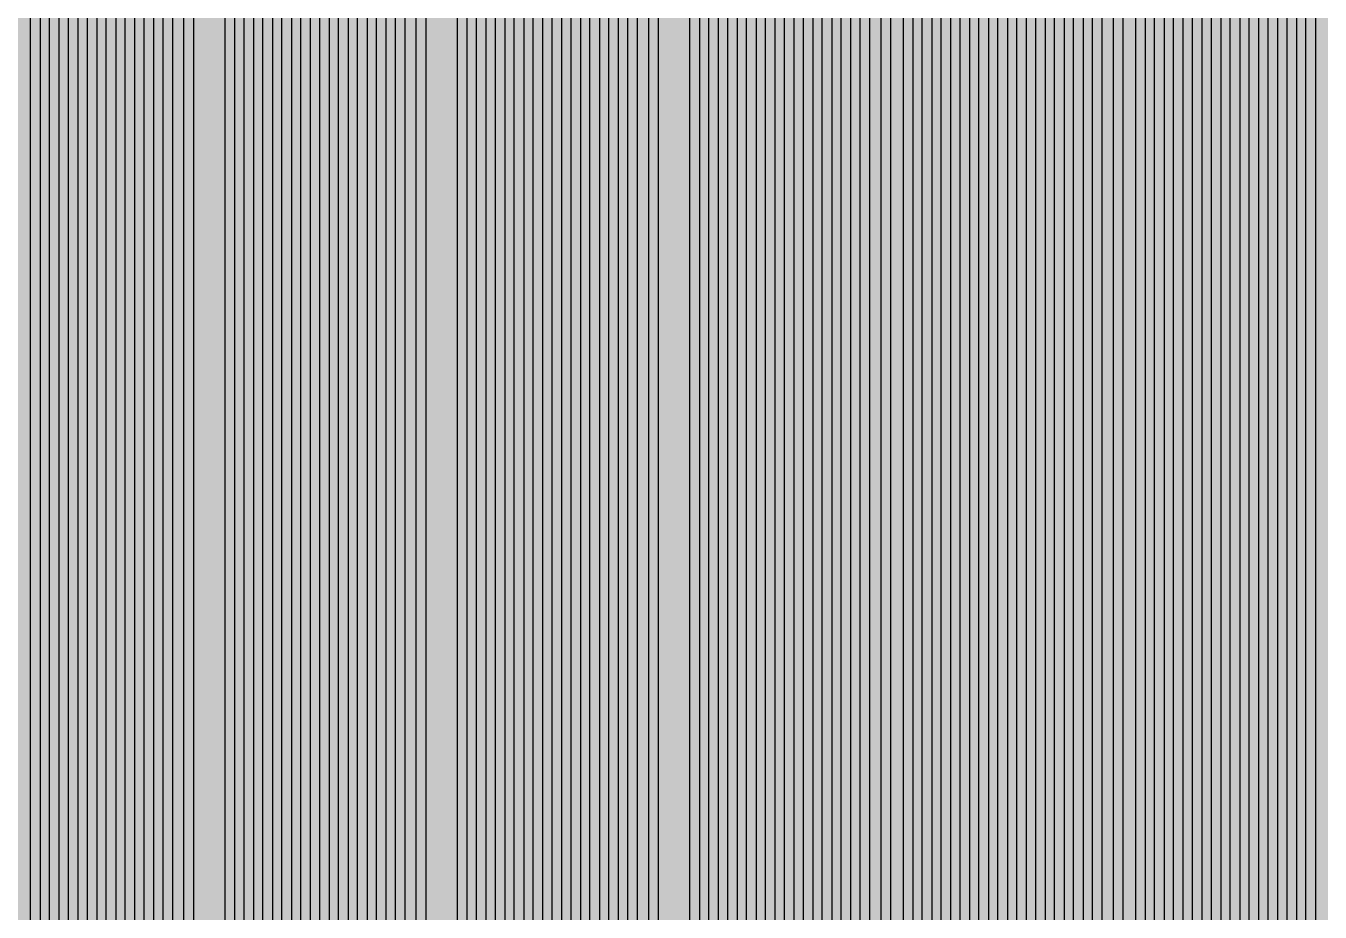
# Model space of a CAD drawing. Header units: metres. Extents: x -7240 to 10960, y -29667 to 1823.
# Drawn here: x 420 to 899, y -14905.6 to -14577.6 of the extents above; entities that cross this region are included whole.
import ezdxf

# ---------------------------------------------------------------- set-up
doc = ezdxf.new("R2010")
doc.units = ezdxf.units.M
doc.layers.add('Metal1', color=4, linetype='CONTINUOUS')
doc.layers.add('Polyimide', color=7, linetype='CONTINUOUS')

msp = doc.modelspace()

# ---------------------------------------------------------------- hatches: boundary and pattern name
at = {"layer": 'Polyimide'}
msp.add_hatch(color=7, dxfattribs=at).paths.add_polyline_path([(4088.45, -11806.89), (4098.72, -11851.21), (4115.58, -11893.47), (4138.63, -11932.7), (4167.35, -11967.99), (4201.08, -11998.53), (4239.03, -12023.62), (4280.35, -12042.68), (4349.18, -12073.73), (4413.2, -12113.76), (4471.26, -12162.04), (4522.3, -12217.69), (4565.39, -12279.7), (4599.74, -12346.94), (4624.73, -12418.19), (4639.91, -12492.16), (4645, -12567.5), (4639.91, -12642.84), (4624.73, -12716.8), (4599.74, -12788.06), (4565.39, -12855.3), (4522.3, -12917.31), (4471.26, -12972.96), (4413.2, -13021.24), (4349.18, -13061.27), (4280.35, -13092.32), (4239.03, -13111.38), (4201.08, -13136.47), (4167.35, -13167.01), (4138.63, -13202.3), (4115.58, -13241.52), (4098.72, -13283.78), (4088.45, -13328.11), (4085, -13373.48), (4085, -13567.5), (4099.45, -13861.55), (4142.64, -14152.77), (4214.18, -14438.35), (4313.36, -14715.55), (4439.24, -14981.69), (4590.59, -15234.21), (4765.97, -15470.68), (4963.68, -15688.82), (5181.82, -15886.53), (5418.29, -16061.91), (5670.81, -16213.26), (5936.95, -16339.14), (6214.15, -16438.32), (6499.73, -16509.85), (6790.95, -16553.05), (7085, -16567.5), (9960.38, -16567.5), (10038.79, -16571.35), (10116.45, -16582.87), (10192.6, -16601.95), (10266.52, -16628.4), (10337.49, -16661.96), (10404.83, -16702.32), (10467.89, -16749.09), (10526.06, -16801.81), (10578.78, -16859.98), (10625.55, -16923.04), (10665.91, -16990.38), (10699.48, -17061.35), (10725.93, -17135.27), (10745, -17211.43), (10756.52, -17289.08), (10760.38, -17367.5), (10760.38, -21957.3), (10721.61, -22012.91), (10685.97, -22070.59), (10653.58, -22130.14), (10624.53, -22191.39), (10598.92, -22254.16), (10576.82, -22318.25), (10558.3, -22383.46), (10543.41, -22449.6), (10532.21, -22516.46), (10524.72, -22583.84), (10520.97, -22651.53), (10520.97, -22719.32), (10524.72, -22787.01), (10532.21, -22854.38), (10543.41, -22921.24), (10558.3, -22987.38), (10576.82, -23052.6), (10598.92, -23116.68), (10624.53, -23179.45), (10653.58, -23240.71), (10685.97, -23300.26), (10721.61, -23357.93), (10760.38, -23413.54), (10760.38, -28667.5), (10756.52, -28745.91), (10745, -28823.57), (10725.93, -28899.73), (10699.48, -28973.65), (10665.91, -29044.62), (10625.55, -29111.96), (10578.78, -29175.01), (10526.06, -29233.19), (10467.89, -29285.91), (10404.83, -29332.68), (10337.49, -29373.04), (10266.52, -29406.6), (10192.6, -29433.05), (10116.45, -29452.13), (10038.79, -29463.65), (9960.38, -29467.5), (-6239.63, -29467.5), (-6318.04, -29463.65), (-6395.7, -29452.13), (-6471.85, -29433.05), (-6545.77, -29406.6), (-6616.74, -29373.04), (-6684.08, -29332.68), (-6747.14, -29285.91), (-6805.31, -29233.19), (-6858.03, -29175.01), (-6904.8, -29111.96), (-6945.16, -29044.62), (-6978.73, -28973.65), (-7005.18, -28899.73), (-7024.25, -28823.57), (-7035.77, -28745.91), (-7039.63, -28667.5), (-7039.63, -23426.32), (-6999.36, -23370.07), (-6962.33, -23311.63), (-6928.66, -23251.2), (-6898.45, -23188.96), (-6871.81, -23125.12), (-6848.81, -23059.88), (-6829.53, -22993.44), (-6814.04, -22926.02), (-6802.37, -22857.83), (-6794.57, -22789.09), (-6790.67, -22720.02), (-6790.67, -22650.84), (-6794.57, -22581.77), (-6802.37, -22513.03), (-6814.04, -22444.84), (-6829.53, -22377.42), (-6848.81, -22310.98), (-6871.81, -22245.74), (-6898.45, -22181.89), (-6928.66, -22119.66), (-6962.33, -22059.22), (-6999.36, -22000.79), (-7039.63, -21944.54), (-7039.63, -17367.5), (-7035.77, -17289.08), (-7024.25, -17211.43), (-7005.18, -17135.27), (-6978.73, -17061.35), (-6945.16, -16990.38), (-6904.8, -16923.04), (-6858.03, -16859.98), (-6805.31, -16801.81), (-6747.14, -16749.09), (-6684.08, -16702.32), (-6616.74, -16661.96), (-6545.77, -16628.4), (-6471.85, -16601.95), (-6395.7, -16582.87), (-6318.04, -16571.35), (-6239.63, -16567.5), (-3334, -16567.5), (-3039.95, -16553.05), (-2748.73, -16509.85), (-2463.15, -16438.32), (-2185.95, -16339.14), (-1919.81, -16213.26), (-1667.29, -16061.91), (-1430.82, -15886.53), (-1212.68, -15688.82), (-1014.97, -15470.68), (-839.59, -15234.21), (-688.24, -14981.69), (-562.36, -14715.55), (-463.18, -14438.35), (-391.64, -14152.77), (-348.45, -13861.55), (-334, -13567.5), (-334, -13373.48), (-337.45, -13328.11), (-347.72, -13283.78), (-364.58, -13241.52), (-387.63, -13202.3), (-416.35, -13167.01), (-450.08, -13136.47), (-488.03, -13111.38), (-529.35, -13092.32), (-529.35, -13092.32), (-598.18, -13061.27), (-662.2, -13021.24), (-720.26, -12972.96), (-771.3, -12917.31), (-814.39, -12855.3), (-848.74, -12788.06), (-873.73, -12716.8), (-888.91, -12642.84), (-894, -12567.5), (-888.91, -12492.16), (-873.73, -12418.19), (-848.74, -12346.94), (-814.39, -12279.7), (-771.3, -12217.69), (-720.26, -12162.04), (-662.2, -12113.76), (-598.18, -12073.73), (-529.35, -12042.68), (-488.03, -12023.62), (-450.08, -11998.53), (-416.35, -11967.99), (-387.63, -11932.7), (-364.58, -11893.47), (-347.72, -11851.21), (-337.45, -11806.89), (-334, -11761.52), (-334, -11074.31), (-337.45, -11028.94), (-347.72, -10984.62), (-364.58, -10942.36), (-387.63, -10903.13), (-416.35, -10867.84), (-450.08, -10837.3), (-488.03, -10812.21), (-529.35, -10793.16), (-529.35, -10793.16), (-598.18, -10762.1), (-662.2, -10722.07), (-720.26, -10673.8), (-771.3, -10618.15), (-814.39, -10556.13), (-848.74, -10488.89), (-873.73, -10417.64), (-888.91, -10343.67), (-894, -10268.33), (-888.91, -10192.99), (-873.73, -10119.03), (-848.74, -10047.77), (-814.39, -9980.53), (-771.3, -9918.52), (-720.26, -9862.87), (-662.2, -9814.59), (-598.18, -9774.56), (-529.35, -9743.51), (-488.03, -9724.45), (-450.08, -9699.36), (-416.35, -9668.82), (-387.63, -9633.53), (-364.58, -9594.31), (-347.72, -9552.05), (-337.45, -9507.72), (-334, -9462.35), (-334, -8775.14), (-337.45, -8729.78), (-347.72, -8685.45), (-364.58, -8643.19), (-387.63, -8603.96), (-416.35, -8568.68), (-450.08, -8538.14), (-488.03, -8513.05), (-529.35, -8493.99), (-529.35, -8493.99), (-598.18, -8462.94), (-662.2, -8422.91), (-720.26, -8374.63), (-771.3, -8318.98), (-814.39, -8256.97), (-848.74, -8189.73), (-873.73, -8118.47), (-888.91, -8044.5), (-894, -7969.17), (-888.91, -7893.83), (-873.73, -7819.86), (-848.74, -7748.61), (-814.39, -7681.36), (-771.3, -7619.35), (-720.26, -7563.7), (-662.2, -7515.42), (-598.18, -7475.4), (-529.35, -7444.34), (-529.35, -7444.34), (-488.03, -7425.28), (-450.08, -7400.2), (-416.35, -7369.66), (-387.63, -7334.37), (-364.58, -7295.14), (-347.72, -7252.88), (-337.45, -7208.56), (-334, -7163.19), (-334, -6475.98), (-337.45, -6430.61), (-347.72, -6386.29), (-364.58, -6344.02), (-387.63, -6304.8), (-416.35, -6269.51), (-450.08, -6238.97), (-488.03, -6213.88), (-529.35, -6194.82), (-529.35, -6194.82), (-598.18, -6163.77), (-662.2, -6123.74), (-720.26, -6075.46), (-771.3, -6019.81), (-814.39, -5957.8), (-848.74, -5890.56), (-873.73, -5819.31), (-888.91, -5745.34), (-894, -5670), (-888.91, -5594.66), (-873.73, -5520.69), (-848.74, -5449.44), (-814.39, -5382.2), (-771.3, -5320.19), (-720.26, -5264.54), (-662.2, -5216.26), (-598.18, -5176.23), (-529.35, -5145.18), (-529.35, -5145.18), (-488.03, -5126.12), (-450.08, -5101.03), (-416.35, -5070.49), (-387.63, -5035.2), (-364.58, -4995.98), (-347.72, -4953.71), (-337.45, -4909.39), (-334, -4864.02), (-334, 380), (-334, 1522.5), (-289, 1522.5), (-288.78, 1515.63), (-288.1, 1508.79), (-286.98, 1502.02), (-285.42, 1495.32), (-283.43, 1488.75), (-281.01, 1482.32), (-278.17, 1476.06), (-274.93, 1470), (-271.3, 1464.17), (-267.3, 1458.58), (-262.94, 1453.27), (-258.25, 1448.25), (-253.23, 1443.56), (-247.92, 1439.2), (-242.33, 1435.2), (-236.5, 1431.57), (-230.44, 1428.33), (-224.18, 1425.49), (-217.75, 1423.07), (-211.18, 1421.08), (-204.48, 1419.52), (-197.71, 1418.4), (-190.87, 1417.72), (-184, 1417.5), (-177.13, 1417.72), (-170.29, 1418.4), (-163.52, 1419.52), (-156.82, 1421.08), (-150.25, 1423.07), (-143.82, 1425.49), (-137.56, 1428.33), (-131.5, 1431.57), (-125.67, 1435.2), (-120.08, 1439.2), (-114.77, 1443.56), (-109.75, 1448.25), (-105.06, 1453.27), (-100.7, 1458.58), (-96.7, 1464.17), (-93.07, 1470), (-89.83, 1476.06), (-86.99, 1482.32), (-84.57, 1488.75), (-82.58, 1495.32), (-81.02, 1502.02), (-79.9, 1508.79), (-79.22, 1515.63), (-79, 1522.5), (1786, 1522.5), (3835, 1522.5), (3835.21, 1529.04), (3835.86, 1535.55), (3836.92, 1542.01), (3838.41, 1548.38), (3840.31, 1554.64), (3842.61, 1560.77), (3845.31, 1566.73), (3848.4, 1572.5), (3851.85, 1578.06), (3855.66, 1583.38), (3859.82, 1588.43), (3864.29, 1593.21), (3869.07, 1597.68), (3874.12, 1601.84), (3879.44, 1605.65), (3885, 1609.1), (3890.77, 1612.19), (3896.73, 1614.89), (3902.86, 1617.19), (3909.12, 1619.09), (3915.49, 1620.58), (3921.95, 1621.64), (3928.46, 1622.29), (3935, 1622.5), (3941.54, 1622.29), (3948.05, 1621.64), (3954.51, 1620.58), (3960.88, 1619.09), (3967.14, 1617.19), (3973.27, 1614.89), (3979.23, 1612.19), (3985, 1609.1), (3990.56, 1605.65), (3995.88, 1601.84), (4000.93, 1597.68), (4005.71, 1593.21), (4010.18, 1588.43), (4014.34, 1583.38), (4018.15, 1578.06), (4021.6, 1572.5), (4024.69, 1566.73), (4027.39, 1560.77), (4029.69, 1554.64), (4031.59, 1548.38), (4033.08, 1542.01), (4034.14, 1535.55), (4034.79, 1529.04), (4035, 1522.5), (4085, 1522.5), (4085, 380), (4085, 330), (4085, -4864.02), (4088.45, -4909.39), (4098.72, -4953.71), (4115.58, -4995.98), (4138.63, -5035.2), (4167.35, -5070.49), (4201.08, -5101.03), (4239.03, -5126.12), (4280.35, -5145.18), (4280.35, -5145.18), (4349.18, -5176.23), (4413.2, -5216.26), (4471.26, -5264.54), (4522.3, -5320.19), (4565.39, -5382.2), (4599.74, -5449.44), (4624.73, -5520.69), (4639.91, -5594.66), (4645, -5670), (4639.91, -5745.34), (4624.73, -5819.31), (4599.74, -5890.56), (4565.39, -5957.8), (4522.3, -6019.81), (4471.26, -6075.46), (4413.2, -6123.74), (4349.18, -6163.77), (4280.35, -6194.82), (4239.03, -6213.88), (4201.08, -6238.97), (4167.35, -6269.51), (4138.63, -6304.8), (4115.58, -6344.02), (4098.72, -6386.29), (4088.45, -6430.61), (4085, -6475.98), (4085, -11761.52), (4088.45, -11806.89)])

# ---------------------------------------------------------------- linework, layer by layer
at = {"layer": 'Metal1'}
for points in [[(421.75, -14912.85), (421.75, -14889.99), (421.75, -14867.14), (421.75, -14844.28), (421.75, -14821.42), (421.75, -14798.57), (421.75, -14775.71), (421.75, -14752.85), (421.75, -14730), (421.75, -14707.14), (421.75, -14684.28), (421.75, -14661.43), (421.75, -14638.57), (421.75, -14615.71), (421.75, -14592.86), (421.75, -14570)], [(425.25, -14570), (425.25, -14592.86), (425.25, -14615.71), (425.25, -14638.57), (425.25, -14661.43), (425.25, -14684.28), (425.25, -14707.14), (425.25, -14730), (425.25, -14752.85), (425.25, -14775.71), (425.25, -14798.57), (425.25, -14821.42), (425.25, -14844.28), (425.25, -14867.14), (425.25, -14889.99), (425.25, -14912.85)], [(428.75, -14912.85), (428.75, -14889.99), (428.75, -14867.14), (428.75, -14844.28), (428.75, -14821.42), (428.75, -14798.57), (428.75, -14775.71), (428.75, -14752.85), (428.75, -14730), (428.75, -14707.14), (428.75, -14684.28), (428.75, -14661.43), (428.75, -14638.57), (428.75, -14615.71), (428.75, -14592.86), (428.75, -14570)], [(432.25, -14570), (432.25, -14592.86), (432.25, -14615.71), (432.25, -14638.57), (432.25, -14661.43), (432.25, -14684.28), (432.25, -14707.14), (432.25, -14730), (432.25, -14752.85), (432.25, -14775.71), (432.25, -14798.57), (432.25, -14821.42), (432.25, -14844.28), (432.25, -14867.14), (432.25, -14889.99), (432.25, -14912.85)], [(435.75, -14912.85), (435.75, -14889.99), (435.75, -14867.14), (435.75, -14844.28), (435.75, -14821.42), (435.75, -14798.57), (435.75, -14775.71), (435.75, -14752.85), (435.75, -14730), (435.75, -14707.14), (435.75, -14684.28), (435.75, -14661.43), (435.75, -14638.57), (435.75, -14615.71), (435.75, -14592.86), (435.75, -14570)], [(439.25, -14570), (439.25, -14592.86), (439.25, -14615.71), (439.25, -14638.57), (439.25, -14661.43), (439.25, -14684.28), (439.25, -14707.14), (439.25, -14730), (439.25, -14752.85), (439.25, -14775.71), (439.25, -14798.57), (439.25, -14821.42), (439.25, -14844.28), (439.25, -14867.14), (439.25, -14889.99), (439.25, -14912.85)], [(442.75, -14912.85), (442.75, -14889.99), (442.75, -14867.14), (442.75, -14844.28), (442.75, -14821.42), (442.75, -14798.57), (442.75, -14775.71), (442.75, -14752.85), (442.75, -14730), (442.75, -14707.14), (442.75, -14684.28), (442.75, -14661.43), (442.75, -14638.57), (442.75, -14615.71), (442.75, -14592.86), (442.75, -14570)], [(446.25, -14570), (446.25, -14592.86), (446.25, -14615.71), (446.25, -14638.57), (446.25, -14661.43), (446.25, -14684.28), (446.25, -14707.14), (446.25, -14730), (446.25, -14752.85), (446.25, -14775.71), (446.25, -14798.57), (446.25, -14821.42), (446.25, -14844.28), (446.25, -14867.14), (446.25, -14889.99), (446.25, -14912.85)], [(449.75, -14912.85), (449.75, -14889.99), (449.75, -14867.14), (449.75, -14844.28), (449.75, -14821.42), (449.75, -14798.57), (449.75, -14775.71), (449.75, -14752.85), (449.75, -14730), (449.75, -14707.14), (449.75, -14684.28), (449.75, -14661.43), (449.75, -14638.57), (449.75, -14615.71), (449.75, -14592.86), (449.75, -14570)], [(453.25, -14570), (453.25, -14592.86), (453.25, -14615.71), (453.25, -14638.57), (453.25, -14661.43), (453.25, -14684.28), (453.25, -14707.14), (453.25, -14730), (453.25, -14752.85), (453.25, -14775.71), (453.25, -14798.57), (453.25, -14821.42), (453.25, -14844.28), (453.25, -14867.14), (453.25, -14889.99), (453.25, -14912.85)], [(456.75, -14912.85), (456.75, -14889.99), (456.75, -14867.14), (456.75, -14844.28), (456.75, -14821.42), (456.75, -14798.57), (456.75, -14775.71), (456.75, -14752.85), (456.75, -14730), (456.75, -14707.14), (456.75, -14684.28), (456.75, -14661.43), (456.75, -14638.57), (456.75, -14615.71), (456.75, -14592.86), (456.75, -14570)], [(460.25, -14570), (460.25, -14592.86), (460.25, -14615.71), (460.25, -14638.57), (460.25, -14661.43), (460.25, -14684.28), (460.25, -14707.14), (460.25, -14730), (460.25, -14752.85), (460.25, -14775.71), (460.25, -14798.57), (460.25, -14821.42), (460.25, -14844.28), (460.25, -14867.14), (460.25, -14889.99), (460.25, -14912.85)], [(463.75, -14912.85), (463.75, -14889.99), (463.75, -14867.14), (463.75, -14844.28), (463.75, -14821.42), (463.75, -14798.57), (463.75, -14775.71), (463.75, -14752.85), (463.75, -14730), (463.75, -14707.14), (463.75, -14684.28), (463.75, -14661.43), (463.75, -14638.57), (463.75, -14615.71), (463.75, -14592.86), (463.75, -14570)], [(467.25, -14570), (467.25, -14592.86), (467.25, -14615.71), (467.25, -14638.57), (467.25, -14661.43), (467.25, -14684.28), (467.25, -14707.14), (467.25, -14730), (467.25, -14752.85), (467.25, -14775.71), (467.25, -14798.57), (467.25, -14821.42), (467.25, -14844.28), (467.25, -14867.14), (467.25, -14889.99), (467.25, -14912.85)], [(470.75, -14912.85), (470.75, -14889.99), (470.75, -14867.14), (470.75, -14844.28), (470.75, -14821.42), (470.75, -14798.57), (470.75, -14775.71), (470.75, -14752.85), (470.75, -14730), (470.75, -14707.14), (470.75, -14684.28), (470.75, -14661.43), (470.75, -14638.57), (470.75, -14615.71), (470.75, -14592.86), (470.75, -14570)], [(474.25, -14570), (474.25, -14592.86), (474.25, -14615.71), (474.25, -14638.57), (474.25, -14661.43), (474.25, -14684.28), (474.25, -14707.14), (474.25, -14730), (474.25, -14752.85), (474.25, -14775.71), (474.25, -14798.57), (474.25, -14821.42), (474.25, -14844.28), (474.25, -14867.14), (474.25, -14889.99), (474.25, -14912.85)], [(478.5, -14912.85), (478.5, -14889.99), (478.5, -14867.14), (478.5, -14844.28), (478.5, -14821.42), (478.5, -14798.57), (478.5, -14775.71), (478.5, -14752.85), (478.5, -14730), (478.5, -14707.14), (478.5, -14684.28), (478.5, -14661.43), (478.5, -14638.57), (478.5, -14615.71), (478.5, -14592.86), (478.5, -14570)], [(482, -14570), (482, -14592.86), (482, -14615.71), (482, -14638.57), (482, -14661.43), (482, -14684.28), (482, -14707.14), (482, -14730), (482, -14752.85), (482, -14775.71), (482, -14798.57), (482, -14821.42), (482, -14844.28), (482, -14867.14), (482, -14889.99), (482, -14912.85)], [(493.75, -14912.85), (493.75, -14889.99), (493.75, -14867.14), (493.75, -14844.28), (493.75, -14821.42), (493.75, -14798.57), (493.75, -14775.71), (493.75, -14752.85), (493.75, -14730), (493.75, -14707.14), (493.75, -14684.28), (493.75, -14661.43), (493.75, -14638.57), (493.75, -14615.71), (493.75, -14592.86), (493.75, -14570)], [(497.25, -14570), (497.25, -14592.86), (497.25, -14615.71), (497.25, -14638.57), (497.25, -14661.43), (497.25, -14684.28), (497.25, -14707.14), (497.25, -14730), (497.25, -14752.85), (497.25, -14775.71), (497.25, -14798.57), (497.25, -14821.42), (497.25, -14844.28), (497.25, -14867.14), (497.25, -14889.99), (497.25, -14912.85)], [(500.75, -14912.85), (500.75, -14889.99), (500.75, -14867.14), (500.75, -14844.28), (500.75, -14821.42), (500.75, -14798.57), (500.75, -14775.71), (500.75, -14752.85), (500.75, -14730), (500.75, -14707.14), (500.75, -14684.28), (500.75, -14661.43), (500.75, -14638.57), (500.75, -14615.71), (500.75, -14592.86), (500.75, -14570)], [(504.25, -14570), (504.25, -14592.86), (504.25, -14615.71), (504.25, -14638.57), (504.25, -14661.43), (504.25, -14684.28), (504.25, -14707.14), (504.25, -14730), (504.25, -14752.85), (504.25, -14775.71), (504.25, -14798.57), (504.25, -14821.42), (504.25, -14844.28), (504.25, -14867.14), (504.25, -14889.99), (504.25, -14912.85)], [(507.75, -14912.85), (507.75, -14889.99), (507.75, -14867.14), (507.75, -14844.28), (507.75, -14821.42), (507.75, -14798.57), (507.75, -14775.71), (507.75, -14752.85), (507.75, -14730), (507.75, -14707.14), (507.75, -14684.28), (507.75, -14661.43), (507.75, -14638.57), (507.75, -14615.71), (507.75, -14592.86), (507.75, -14570)], [(511.25, -14570), (511.25, -14592.86), (511.25, -14615.71), (511.25, -14638.57), (511.25, -14661.43), (511.25, -14684.28), (511.25, -14707.14), (511.25, -14730), (511.25, -14752.85), (511.25, -14775.71), (511.25, -14798.57), (511.25, -14821.42), (511.25, -14844.28), (511.25, -14867.14), (511.25, -14889.99), (511.25, -14912.85)], [(514.75, -14912.85), (514.75, -14889.99), (514.75, -14867.14), (514.75, -14844.28), (514.75, -14821.42), (514.75, -14798.57), (514.75, -14775.71), (514.75, -14752.85), (514.75, -14730), (514.75, -14707.14), (514.75, -14684.28), (514.75, -14661.43), (514.75, -14638.57), (514.75, -14615.71), (514.75, -14592.86), (514.75, -14570)], [(518.25, -14570), (518.25, -14592.86), (518.25, -14615.71), (518.25, -14638.57), (518.25, -14661.43), (518.25, -14684.28), (518.25, -14707.14), (518.25, -14730), (518.25, -14752.85), (518.25, -14775.71), (518.25, -14798.57), (518.25, -14821.42), (518.25, -14844.28), (518.25, -14867.14), (518.25, -14889.99), (518.25, -14912.85)], [(521.75, -14912.85), (521.75, -14889.99), (521.75, -14867.14), (521.75, -14844.28), (521.75, -14821.42), (521.75, -14798.57), (521.75, -14775.71), (521.75, -14752.85), (521.75, -14730), (521.75, -14707.14), (521.75, -14684.28), (521.75, -14661.43), (521.75, -14638.57), (521.75, -14615.71), (521.75, -14592.86), (521.75, -14570)], [(525.25, -14570), (525.25, -14592.86), (525.25, -14615.71), (525.25, -14638.57), (525.25, -14661.43), (525.25, -14684.28), (525.25, -14707.14), (525.25, -14730), (525.25, -14752.85), (525.25, -14775.71), (525.25, -14798.57), (525.25, -14821.42), (525.25, -14844.28), (525.25, -14867.14), (525.25, -14889.99), (525.25, -14912.85)], [(528.75, -14912.85), (528.75, -14889.99), (528.75, -14867.14), (528.75, -14844.28), (528.75, -14821.42), (528.75, -14798.57), (528.75, -14775.71), (528.75, -14752.85), (528.75, -14730), (528.75, -14707.14), (528.75, -14684.28), (528.75, -14661.43), (528.75, -14638.57), (528.75, -14615.71), (528.75, -14592.86), (528.75, -14570)], [(532.25, -14570), (532.25, -14592.86), (532.25, -14615.71), (532.25, -14638.57), (532.25, -14661.43), (532.25, -14684.28), (532.25, -14707.14), (532.25, -14730), (532.25, -14752.85), (532.25, -14775.71), (532.25, -14798.57), (532.25, -14821.42), (532.25, -14844.28), (532.25, -14867.14), (532.25, -14889.99), (532.25, -14912.85)], [(535.75, -14912.85), (535.75, -14889.99), (535.75, -14867.14), (535.75, -14844.28), (535.75, -14821.42), (535.75, -14798.57), (535.75, -14775.71), (535.75, -14752.85), (535.75, -14730), (535.75, -14707.14), (535.75, -14684.28), (535.75, -14661.43), (535.75, -14638.57), (535.75, -14615.71), (535.75, -14592.86), (535.75, -14570)], [(539.25, -14570), (539.25, -14592.86), (539.25, -14615.71), (539.25, -14638.57), (539.25, -14661.43), (539.25, -14684.28), (539.25, -14707.14), (539.25, -14730), (539.25, -14752.85), (539.25, -14775.71), (539.25, -14798.57), (539.25, -14821.42), (539.25, -14844.28), (539.25, -14867.14), (539.25, -14889.99), (539.25, -14912.85)], [(542.75, -14912.85), (542.75, -14889.99), (542.75, -14867.14), (542.75, -14844.28), (542.75, -14821.42), (542.75, -14798.57), (542.75, -14775.71), (542.75, -14752.85), (542.75, -14730), (542.75, -14707.14), (542.75, -14684.28), (542.75, -14661.43), (542.75, -14638.57), (542.75, -14615.71), (542.75, -14592.86), (542.75, -14570)], [(546.25, -14570), (546.25, -14592.86), (546.25, -14615.71), (546.25, -14638.57), (546.25, -14661.43), (546.25, -14684.28), (546.25, -14707.14), (546.25, -14730), (546.25, -14752.85), (546.25, -14775.71), (546.25, -14798.57), (546.25, -14821.42), (546.25, -14844.28), (546.25, -14867.14), (546.25, -14889.99), (546.25, -14912.85)], [(549.75, -14912.85), (549.75, -14889.99), (549.75, -14867.14), (549.75, -14844.28), (549.75, -14821.42), (549.75, -14798.57), (549.75, -14775.71), (549.75, -14752.85), (549.75, -14730), (549.75, -14707.14), (549.75, -14684.28), (549.75, -14661.43), (549.75, -14638.57), (549.75, -14615.71), (549.75, -14592.86), (549.75, -14570)], [(553.25, -14570), (553.25, -14592.86), (553.25, -14615.71), (553.25, -14638.57), (553.25, -14661.43), (553.25, -14684.28), (553.25, -14707.14), (553.25, -14730), (553.25, -14752.85), (553.25, -14775.71), (553.25, -14798.57), (553.25, -14821.42), (553.25, -14844.28), (553.25, -14867.14), (553.25, -14889.99), (553.25, -14912.85)], [(556.75, -14912.85), (556.75, -14889.99), (556.75, -14867.14), (556.75, -14844.28), (556.75, -14821.42), (556.75, -14798.57), (556.75, -14775.71), (556.75, -14752.85), (556.75, -14730), (556.75, -14707.14), (556.75, -14684.28), (556.75, -14661.43), (556.75, -14638.57), (556.75, -14615.71), (556.75, -14592.86), (556.75, -14570)], [(560.25, -14570), (560.25, -14592.86), (560.25, -14615.71), (560.25, -14638.57), (560.25, -14661.43), (560.25, -14684.28), (560.25, -14707.14), (560.25, -14730), (560.25, -14752.85), (560.25, -14775.71), (560.25, -14798.57), (560.25, -14821.42), (560.25, -14844.28), (560.25, -14867.14), (560.25, -14889.99), (560.25, -14912.85)], [(564.5, -14912.85), (564.5, -14889.99), (564.5, -14867.14), (564.5, -14844.28), (564.5, -14821.42), (564.5, -14798.57), (564.5, -14775.71), (564.5, -14752.85), (564.5, -14730), (564.5, -14707.14), (564.5, -14684.28), (564.5, -14661.43), (564.5, -14638.57), (564.5, -14615.71), (564.5, -14592.86), (564.5, -14570)], [(568, -14570), (568, -14592.86), (568, -14615.71), (568, -14638.57), (568, -14661.43), (568, -14684.28), (568, -14707.14), (568, -14730), (568, -14752.85), (568, -14775.71), (568, -14798.57), (568, -14821.42), (568, -14844.28), (568, -14867.14), (568, -14889.99), (568, -14912.85)], [(579.75, -14912.85), (579.75, -14889.99), (579.75, -14867.14), (579.75, -14844.28), (579.75, -14821.42), (579.75, -14798.57), (579.75, -14775.71), (579.75, -14752.85), (579.75, -14730), (579.75, -14707.14), (579.75, -14684.28), (579.75, -14661.43), (579.75, -14638.57), (579.75, -14615.71), (579.75, -14592.86), (579.75, -14570)], [(583.25, -14570), (583.25, -14592.86), (583.25, -14615.71), (583.25, -14638.57), (583.25, -14661.43), (583.25, -14684.28), (583.25, -14707.14), (583.25, -14730), (583.25, -14752.85), (583.25, -14775.71), (583.25, -14798.57), (583.25, -14821.42), (583.25, -14844.28), (583.25, -14867.14), (583.25, -14889.99), (583.25, -14912.85)], [(586.75, -14912.85), (586.75, -14889.99), (586.75, -14867.14), (586.75, -14844.28), (586.75, -14821.42), (586.75, -14798.57), (586.75, -14775.71), (586.75, -14752.85), (586.75, -14730), (586.75, -14707.14), (586.75, -14684.28), (586.75, -14661.43), (586.75, -14638.57), (586.75, -14615.71), (586.75, -14592.86), (586.75, -14570)], [(590.25, -14570), (590.25, -14592.86), (590.25, -14615.71), (590.25, -14638.57), (590.25, -14661.43), (590.25, -14684.28), (590.25, -14707.14), (590.25, -14730), (590.25, -14752.85), (590.25, -14775.71), (590.25, -14798.57), (590.25, -14821.42), (590.25, -14844.28), (590.25, -14867.14), (590.25, -14889.99), (590.25, -14912.85)], [(593.75, -14912.85), (593.75, -14889.99), (593.75, -14867.14), (593.75, -14844.28), (593.75, -14821.42), (593.75, -14798.57), (593.75, -14775.71), (593.75, -14752.85), (593.75, -14730), (593.75, -14707.14), (593.75, -14684.28), (593.75, -14661.43), (593.75, -14638.57), (593.75, -14615.71), (593.75, -14592.86), (593.75, -14570)], [(597.25, -14570), (597.25, -14592.86), (597.25, -14615.71), (597.25, -14638.57), (597.25, -14661.43), (597.25, -14684.28), (597.25, -14707.14), (597.25, -14730), (597.25, -14752.85), (597.25, -14775.71), (597.25, -14798.57), (597.25, -14821.42), (597.25, -14844.28), (597.25, -14867.14), (597.25, -14889.99), (597.25, -14912.85)], [(600.75, -14912.85), (600.75, -14889.99), (600.75, -14867.14), (600.75, -14844.28), (600.75, -14821.42), (600.75, -14798.57), (600.75, -14775.71), (600.75, -14752.85), (600.75, -14730), (600.75, -14707.14), (600.75, -14684.28), (600.75, -14661.43), (600.75, -14638.57), (600.75, -14615.71), (600.75, -14592.86), (600.75, -14570)], [(604.25, -14570), (604.25, -14592.86), (604.25, -14615.71), (604.25, -14638.57), (604.25, -14661.43), (604.25, -14684.28), (604.25, -14707.14), (604.25, -14730), (604.25, -14752.85), (604.25, -14775.71), (604.25, -14798.57), (604.25, -14821.42), (604.25, -14844.28), (604.25, -14867.14), (604.25, -14889.99), (604.25, -14912.85)], [(607.75, -14912.85), (607.75, -14889.99), (607.75, -14867.14), (607.75, -14844.28), (607.75, -14821.42), (607.75, -14798.57), (607.75, -14775.71), (607.75, -14752.85), (607.75, -14730), (607.75, -14707.14), (607.75, -14684.28), (607.75, -14661.43), (607.75, -14638.57), (607.75, -14615.71), (607.75, -14592.86), (607.75, -14570)], [(611.25, -14570), (611.25, -14592.86), (611.25, -14615.71), (611.25, -14638.57), (611.25, -14661.43), (611.25, -14684.28), (611.25, -14707.14), (611.25, -14730), (611.25, -14752.85), (611.25, -14775.71), (611.25, -14798.57), (611.25, -14821.42), (611.25, -14844.28), (611.25, -14867.14), (611.25, -14889.99), (611.25, -14912.85)], [(614.75, -14912.85), (614.75, -14889.99), (614.75, -14867.14), (614.75, -14844.28), (614.75, -14821.42), (614.75, -14798.57), (614.75, -14775.71), (614.75, -14752.85), (614.75, -14730), (614.75, -14707.14), (614.75, -14684.28), (614.75, -14661.43), (614.75, -14638.57), (614.75, -14615.71), (614.75, -14592.86), (614.75, -14570)], [(618.25, -14570), (618.25, -14592.86), (618.25, -14615.71), (618.25, -14638.57), (618.25, -14661.43), (618.25, -14684.28), (618.25, -14707.14), (618.25, -14730), (618.25, -14752.85), (618.25, -14775.71), (618.25, -14798.57), (618.25, -14821.42), (618.25, -14844.28), (618.25, -14867.14), (618.25, -14889.99), (618.25, -14912.85)], [(621.75, -14912.85), (621.75, -14889.99), (621.75, -14867.14), (621.75, -14844.28), (621.75, -14821.42), (621.75, -14798.57), (621.75, -14775.71), (621.75, -14752.85), (621.75, -14730), (621.75, -14707.14), (621.75, -14684.28), (621.75, -14661.43), (621.75, -14638.57), (621.75, -14615.71), (621.75, -14592.86), (621.75, -14570)], [(625.25, -14570), (625.25, -14592.86), (625.25, -14615.71), (625.25, -14638.57), (625.25, -14661.43), (625.25, -14684.28), (625.25, -14707.14), (625.25, -14730), (625.25, -14752.85), (625.25, -14775.71), (625.25, -14798.57), (625.25, -14821.42), (625.25, -14844.28), (625.25, -14867.14), (625.25, -14889.99), (625.25, -14912.85)], [(628.75, -14912.85), (628.75, -14889.99), (628.75, -14867.14), (628.75, -14844.28), (628.75, -14821.42), (628.75, -14798.57), (628.75, -14775.71), (628.75, -14752.85), (628.75, -14730), (628.75, -14707.14), (628.75, -14684.28), (628.75, -14661.43), (628.75, -14638.57), (628.75, -14615.71), (628.75, -14592.86), (628.75, -14570)], [(632.25, -14570), (632.25, -14592.86), (632.25, -14615.71), (632.25, -14638.57), (632.25, -14661.43), (632.25, -14684.28), (632.25, -14707.14), (632.25, -14730), (632.25, -14752.85), (632.25, -14775.71), (632.25, -14798.57), (632.25, -14821.42), (632.25, -14844.28), (632.25, -14867.14), (632.25, -14889.99), (632.25, -14912.85)], [(635.75, -14912.85), (635.75, -14889.99), (635.75, -14867.14), (635.75, -14844.28), (635.75, -14821.42), (635.75, -14798.57), (635.75, -14775.71), (635.75, -14752.85), (635.75, -14730), (635.75, -14707.14), (635.75, -14684.28), (635.75, -14661.43), (635.75, -14638.57), (635.75, -14615.71), (635.75, -14592.86), (635.75, -14570)], [(639.25, -14570), (639.25, -14592.86), (639.25, -14615.71), (639.25, -14638.57), (639.25, -14661.43), (639.25, -14684.28), (639.25, -14707.14), (639.25, -14730), (639.25, -14752.85), (639.25, -14775.71), (639.25, -14798.57), (639.25, -14821.42), (639.25, -14844.28), (639.25, -14867.14), (639.25, -14889.99), (639.25, -14912.85)], [(642.75, -14912.85), (642.75, -14889.99), (642.75, -14867.14), (642.75, -14844.28), (642.75, -14821.42), (642.75, -14798.57), (642.75, -14775.71), (642.75, -14752.85), (642.75, -14730), (642.75, -14707.14), (642.75, -14684.28), (642.75, -14661.43), (642.75, -14638.57), (642.75, -14615.71), (642.75, -14592.86), (642.75, -14570)], [(646.25, -14570), (646.25, -14592.86), (646.25, -14615.71), (646.25, -14638.57), (646.25, -14661.43), (646.25, -14684.28), (646.25, -14707.14), (646.25, -14730), (646.25, -14752.85), (646.25, -14775.71), (646.25, -14798.57), (646.25, -14821.42), (646.25, -14844.28), (646.25, -14867.14), (646.25, -14889.99), (646.25, -14912.85)], [(650.5, -14912.85), (650.5, -14889.99), (650.5, -14867.14), (650.5, -14844.28), (650.5, -14821.42), (650.5, -14798.57), (650.5, -14775.71), (650.5, -14752.85), (650.5, -14730), (650.5, -14707.14), (650.5, -14684.28), (650.5, -14661.43), (650.5, -14638.57), (650.5, -14615.71), (650.5, -14592.86), (650.5, -14570)], [(654, -14570), (654, -14592.86), (654, -14615.71), (654, -14638.57), (654, -14661.43), (654, -14684.28), (654, -14707.14), (654, -14730), (654, -14752.85), (654, -14775.71), (654, -14798.57), (654, -14821.42), (654, -14844.28), (654, -14867.14), (654, -14889.99), (654, -14912.85)], [(665.75, -14912.85), (665.75, -14889.99), (665.75, -14867.14), (665.75, -14844.28), (665.75, -14821.42), (665.75, -14798.57), (665.75, -14775.71), (665.75, -14752.85), (665.75, -14730), (665.75, -14707.14), (665.75, -14684.28), (665.75, -14661.43), (665.75, -14638.57), (665.75, -14615.71), (665.75, -14592.86), (665.75, -14570)], [(669.25, -14570), (669.25, -14592.86), (669.25, -14615.71), (669.25, -14638.57), (669.25, -14661.43), (669.25, -14684.28), (669.25, -14707.14), (669.25, -14730), (669.25, -14752.85), (669.25, -14775.71), (669.25, -14798.57), (669.25, -14821.42), (669.25, -14844.28), (669.25, -14867.14), (669.25, -14889.99), (669.25, -14912.85)], [(672.75, -14912.85), (672.75, -14889.99), (672.75, -14867.14), (672.75, -14844.28), (672.75, -14821.42), (672.75, -14798.57), (672.75, -14775.71), (672.75, -14752.85), (672.75, -14730), (672.75, -14707.14), (672.75, -14684.28), (672.75, -14661.43), (672.75, -14638.57), (672.75, -14615.71), (672.75, -14592.86), (672.75, -14570)], [(676.25, -14570), (676.25, -14592.86), (676.25, -14615.71), (676.25, -14638.57), (676.25, -14661.43), (676.25, -14684.28), (676.25, -14707.14), (676.25, -14730), (676.25, -14752.85), (676.25, -14775.71), (676.25, -14798.57), (676.25, -14821.42), (676.25, -14844.28), (676.25, -14867.14), (676.25, -14889.99), (676.25, -14912.85)], [(679.75, -14912.85), (679.75, -14889.99), (679.75, -14867.14), (679.75, -14844.28), (679.75, -14821.42), (679.75, -14798.57), (679.75, -14775.71), (679.75, -14752.85), (679.75, -14730), (679.75, -14707.14), (679.75, -14684.28), (679.75, -14661.43), (679.75, -14638.57), (679.75, -14615.71), (679.75, -14592.86), (679.75, -14570)], [(683.25, -14570), (683.25, -14592.86), (683.25, -14615.71), (683.25, -14638.57), (683.25, -14661.43), (683.25, -14684.28), (683.25, -14707.14), (683.25, -14730), (683.25, -14752.85), (683.25, -14775.71), (683.25, -14798.57), (683.25, -14821.42), (683.25, -14844.28), (683.25, -14867.14), (683.25, -14889.99), (683.25, -14912.85)], [(686.75, -14912.85), (686.75, -14889.99), (686.75, -14867.14), (686.75, -14844.28), (686.75, -14821.42), (686.75, -14798.57), (686.75, -14775.71), (686.75, -14752.85), (686.75, -14730), (686.75, -14707.14), (686.75, -14684.28), (686.75, -14661.43), (686.75, -14638.57), (686.75, -14615.71), (686.75, -14592.86), (686.75, -14570)], [(690.25, -14570), (690.25, -14592.86), (690.25, -14615.71), (690.25, -14638.57), (690.25, -14661.43), (690.25, -14684.28), (690.25, -14707.14), (690.25, -14730), (690.25, -14752.85), (690.25, -14775.71), (690.25, -14798.57), (690.25, -14821.42), (690.25, -14844.28), (690.25, -14867.14), (690.25, -14889.99), (690.25, -14912.85)], [(693.75, -14912.85), (693.75, -14889.99), (693.75, -14867.14), (693.75, -14844.28), (693.75, -14821.42), (693.75, -14798.57), (693.75, -14775.71), (693.75, -14752.85), (693.75, -14730), (693.75, -14707.14), (693.75, -14684.28), (693.75, -14661.43), (693.75, -14638.57), (693.75, -14615.71), (693.75, -14592.86), (693.75, -14570)], [(697.25, -14570), (697.25, -14592.86), (697.25, -14615.71), (697.25, -14638.57), (697.25, -14661.43), (697.25, -14684.28), (697.25, -14707.14), (697.25, -14730), (697.25, -14752.85), (697.25, -14775.71), (697.25, -14798.57), (697.25, -14821.42), (697.25, -14844.28), (697.25, -14867.14), (697.25, -14889.99), (697.25, -14912.85)], [(700.75, -14912.85), (700.75, -14889.99), (700.75, -14867.14), (700.75, -14844.28), (700.75, -14821.42), (700.75, -14798.57), (700.75, -14775.71), (700.75, -14752.85), (700.75, -14730), (700.75, -14707.14), (700.75, -14684.28), (700.75, -14661.43), (700.75, -14638.57), (700.75, -14615.71), (700.75, -14592.86), (700.75, -14570)], [(704.25, -14570), (704.25, -14592.86), (704.25, -14615.71), (704.25, -14638.57), (704.25, -14661.43), (704.25, -14684.28), (704.25, -14707.14), (704.25, -14730), (704.25, -14752.85), (704.25, -14775.71), (704.25, -14798.57), (704.25, -14821.42), (704.25, -14844.28), (704.25, -14867.14), (704.25, -14889.99), (704.25, -14912.85)], [(707.75, -14912.85), (707.75, -14889.99), (707.75, -14867.14), (707.75, -14844.28), (707.75, -14821.42), (707.75, -14798.57), (707.75, -14775.71), (707.75, -14752.85), (707.75, -14730), (707.75, -14707.14), (707.75, -14684.28), (707.75, -14661.43), (707.75, -14638.57), (707.75, -14615.71), (707.75, -14592.86), (707.75, -14570)], [(711.25, -14570), (711.25, -14592.86), (711.25, -14615.71), (711.25, -14638.57), (711.25, -14661.43), (711.25, -14684.28), (711.25, -14707.14), (711.25, -14730), (711.25, -14752.85), (711.25, -14775.71), (711.25, -14798.57), (711.25, -14821.42), (711.25, -14844.28), (711.25, -14867.14), (711.25, -14889.99), (711.25, -14912.85)], [(714.75, -14912.85), (714.75, -14889.99), (714.75, -14867.14), (714.75, -14844.28), (714.75, -14821.42), (714.75, -14798.57), (714.75, -14775.71), (714.75, -14752.85), (714.75, -14730), (714.75, -14707.14), (714.75, -14684.28), (714.75, -14661.43), (714.75, -14638.57), (714.75, -14615.71), (714.75, -14592.86), (714.75, -14570)], [(718.25, -14570), (718.25, -14592.86), (718.25, -14615.71), (718.25, -14638.57), (718.25, -14661.43), (718.25, -14684.28), (718.25, -14707.14), (718.25, -14730), (718.25, -14752.85), (718.25, -14775.71), (718.25, -14798.57), (718.25, -14821.42), (718.25, -14844.28), (718.25, -14867.14), (718.25, -14889.99), (718.25, -14912.85)], [(721.75, -14912.85), (721.75, -14889.99), (721.75, -14867.14), (721.75, -14844.28), (721.75, -14821.42), (721.75, -14798.57), (721.75, -14775.71), (721.75, -14752.85), (721.75, -14730), (721.75, -14707.14), (721.75, -14684.28), (721.75, -14661.43), (721.75, -14638.57), (721.75, -14615.71), (721.75, -14592.86), (721.75, -14570)], [(725.25, -14570), (725.25, -14592.86), (725.25, -14615.71), (725.25, -14638.57), (725.25, -14661.43), (725.25, -14684.28), (725.25, -14707.14), (725.25, -14730), (725.25, -14752.85), (725.25, -14775.71), (725.25, -14798.57), (725.25, -14821.42), (725.25, -14844.28), (725.25, -14867.14), (725.25, -14889.99), (725.25, -14912.85)], [(728.75, -14912.85), (728.75, -14889.99), (728.75, -14867.14), (728.75, -14844.28), (728.75, -14821.42), (728.75, -14798.57), (728.75, -14775.71), (728.75, -14752.85), (728.75, -14730), (728.75, -14707.14), (728.75, -14684.28), (728.75, -14661.43), (728.75, -14638.57), (728.75, -14615.71), (728.75, -14592.86), (728.75, -14570)], [(732.25, -14570), (732.25, -14592.86), (732.25, -14615.71), (732.25, -14638.57), (732.25, -14661.43), (732.25, -14684.28), (732.25, -14707.14), (732.25, -14730), (732.25, -14752.85), (732.25, -14775.71), (732.25, -14798.57), (732.25, -14821.42), (732.25, -14844.28), (732.25, -14867.14), (732.25, -14889.99), (732.25, -14912.85)], [(736.5, -14912.85), (736.5, -14889.99), (736.5, -14867.14), (736.5, -14844.28), (736.5, -14821.42), (736.5, -14798.57), (736.5, -14775.71), (736.5, -14752.85), (736.5, -14730), (736.5, -14707.14), (736.5, -14684.28), (736.5, -14661.43), (736.5, -14638.57), (736.5, -14615.71), (736.5, -14592.86), (736.5, -14570)], [(740, -14570), (740, -14592.86), (740, -14615.71), (740, -14638.57), (740, -14661.43), (740, -14684.28), (740, -14707.14), (740, -14730), (740, -14752.85), (740, -14775.71), (740, -14798.57), (740, -14821.42), (740, -14844.28), (740, -14867.14), (740, -14889.99), (740, -14912.85)], [(744.75, -14912.85), (744.75, -14889.99), (744.75, -14867.14), (744.75, -14844.28), (744.75, -14821.42), (744.75, -14798.57), (744.75, -14775.71), (744.75, -14752.85), (744.75, -14730), (744.75, -14707.14), (744.75, -14684.28), (744.75, -14661.43), (744.75, -14638.57), (744.75, -14615.71), (744.75, -14592.86), (744.75, -14570)], [(748.25, -14570), (748.25, -14592.86), (748.25, -14615.71), (748.25, -14638.57), (748.25, -14661.43), (748.25, -14684.28), (748.25, -14707.14), (748.25, -14730), (748.25, -14752.85), (748.25, -14775.71), (748.25, -14798.57), (748.25, -14821.42), (748.25, -14844.28), (748.25, -14867.14), (748.25, -14889.99), (748.25, -14912.85)], [(751.75, -14912.85), (751.75, -14889.99), (751.75, -14867.14), (751.75, -14844.28), (751.75, -14821.42), (751.75, -14798.57), (751.75, -14775.71), (751.75, -14752.85), (751.75, -14730), (751.75, -14707.14), (751.75, -14684.28), (751.75, -14661.43), (751.75, -14638.57), (751.75, -14615.71), (751.75, -14592.86), (751.75, -14570)], [(755.25, -14570), (755.25, -14592.86), (755.25, -14615.71), (755.25, -14638.57), (755.25, -14661.43), (755.25, -14684.28), (755.25, -14707.14), (755.25, -14730), (755.25, -14752.85), (755.25, -14775.71), (755.25, -14798.57), (755.25, -14821.42), (755.25, -14844.28), (755.25, -14867.14), (755.25, -14889.99), (755.25, -14912.85)], [(758.75, -14912.85), (758.75, -14889.99), (758.75, -14867.14), (758.75, -14844.28), (758.75, -14821.42), (758.75, -14798.57), (758.75, -14775.71), (758.75, -14752.85), (758.75, -14730), (758.75, -14707.14), (758.75, -14684.28), (758.75, -14661.43), (758.75, -14638.57), (758.75, -14615.71), (758.75, -14592.86), (758.75, -14570)], [(762.25, -14570), (762.25, -14592.86), (762.25, -14615.71), (762.25, -14638.57), (762.25, -14661.43), (762.25, -14684.28), (762.25, -14707.14), (762.25, -14730), (762.25, -14752.85), (762.25, -14775.71), (762.25, -14798.57), (762.25, -14821.42), (762.25, -14844.28), (762.25, -14867.14), (762.25, -14889.99), (762.25, -14912.85)], [(765.75, -14912.85), (765.75, -14889.99), (765.75, -14867.14), (765.75, -14844.28), (765.75, -14821.42), (765.75, -14798.57), (765.75, -14775.71), (765.75, -14752.85), (765.75, -14730), (765.75, -14707.14), (765.75, -14684.28), (765.75, -14661.43), (765.75, -14638.57), (765.75, -14615.71), (765.75, -14592.86), (765.75, -14570)], [(769.25, -14570), (769.25, -14592.86), (769.25, -14615.71), (769.25, -14638.57), (769.25, -14661.43), (769.25, -14684.28), (769.25, -14707.14), (769.25, -14730), (769.25, -14752.85), (769.25, -14775.71), (769.25, -14798.57), (769.25, -14821.42), (769.25, -14844.28), (769.25, -14867.14), (769.25, -14889.99), (769.25, -14912.85)], [(772.75, -14912.85), (772.75, -14889.99), (772.75, -14867.14), (772.75, -14844.28), (772.75, -14821.42), (772.75, -14798.57), (772.75, -14775.71), (772.75, -14752.85), (772.75, -14730), (772.75, -14707.14), (772.75, -14684.28), (772.75, -14661.43), (772.75, -14638.57), (772.75, -14615.71), (772.75, -14592.86), (772.75, -14570)], [(776.25, -14570), (776.25, -14592.86), (776.25, -14615.71), (776.25, -14638.57), (776.25, -14661.43), (776.25, -14684.28), (776.25, -14707.14), (776.25, -14730), (776.25, -14752.85), (776.25, -14775.71), (776.25, -14798.57), (776.25, -14821.42), (776.25, -14844.28), (776.25, -14867.14), (776.25, -14889.99), (776.25, -14912.85)], [(779.75, -14912.85), (779.75, -14889.99), (779.75, -14867.14), (779.75, -14844.28), (779.75, -14821.42), (779.75, -14798.57), (779.75, -14775.71), (779.75, -14752.85), (779.75, -14730), (779.75, -14707.14), (779.75, -14684.28), (779.75, -14661.43), (779.75, -14638.57), (779.75, -14615.71), (779.75, -14592.86), (779.75, -14570)], [(783.25, -14570), (783.25, -14592.86), (783.25, -14615.71), (783.25, -14638.57), (783.25, -14661.43), (783.25, -14684.28), (783.25, -14707.14), (783.25, -14730), (783.25, -14752.85), (783.25, -14775.71), (783.25, -14798.57), (783.25, -14821.42), (783.25, -14844.28), (783.25, -14867.14), (783.25, -14889.99), (783.25, -14912.85)], [(786.75, -14912.85), (786.75, -14889.99), (786.75, -14867.14), (786.75, -14844.28), (786.75, -14821.42), (786.75, -14798.57), (786.75, -14775.71), (786.75, -14752.85), (786.75, -14730), (786.75, -14707.14), (786.75, -14684.28), (786.75, -14661.43), (786.75, -14638.57), (786.75, -14615.71), (786.75, -14592.86), (786.75, -14570)], [(790.25, -14570), (790.25, -14592.86), (790.25, -14615.71), (790.25, -14638.57), (790.25, -14661.43), (790.25, -14684.28), (790.25, -14707.14), (790.25, -14730), (790.25, -14752.85), (790.25, -14775.71), (790.25, -14798.57), (790.25, -14821.42), (790.25, -14844.28), (790.25, -14867.14), (790.25, -14889.99), (790.25, -14912.85)], [(793.75, -14912.85), (793.75, -14889.99), (793.75, -14867.14), (793.75, -14844.28), (793.75, -14821.42), (793.75, -14798.57), (793.75, -14775.71), (793.75, -14752.85), (793.75, -14730), (793.75, -14707.14), (793.75, -14684.28), (793.75, -14661.43), (793.75, -14638.57), (793.75, -14615.71), (793.75, -14592.86), (793.75, -14570)], [(797.25, -14570), (797.25, -14592.86), (797.25, -14615.71), (797.25, -14638.57), (797.25, -14661.43), (797.25, -14684.28), (797.25, -14707.14), (797.25, -14730), (797.25, -14752.85), (797.25, -14775.71), (797.25, -14798.57), (797.25, -14821.42), (797.25, -14844.28), (797.25, -14867.14), (797.25, -14889.99), (797.25, -14912.85)], [(800.75, -14912.85), (800.75, -14889.99), (800.75, -14867.14), (800.75, -14844.28), (800.75, -14821.42), (800.75, -14798.57), (800.75, -14775.71), (800.75, -14752.85), (800.75, -14730), (800.75, -14707.14), (800.75, -14684.28), (800.75, -14661.43), (800.75, -14638.57), (800.75, -14615.71), (800.75, -14592.86), (800.75, -14570)], [(804.25, -14570), (804.25, -14592.86), (804.25, -14615.71), (804.25, -14638.57), (804.25, -14661.43), (804.25, -14684.28), (804.25, -14707.14), (804.25, -14730), (804.25, -14752.85), (804.25, -14775.71), (804.25, -14798.57), (804.25, -14821.42), (804.25, -14844.28), (804.25, -14867.14), (804.25, -14889.99), (804.25, -14912.85)], [(807.75, -14912.85), (807.75, -14889.99), (807.75, -14867.14), (807.75, -14844.28), (807.75, -14821.42), (807.75, -14798.57), (807.75, -14775.71), (807.75, -14752.85), (807.75, -14730), (807.75, -14707.14), (807.75, -14684.28), (807.75, -14661.43), (807.75, -14638.57), (807.75, -14615.71), (807.75, -14592.86), (807.75, -14570)], [(811.25, -14570), (811.25, -14592.86), (811.25, -14615.71), (811.25, -14638.57), (811.25, -14661.43), (811.25, -14684.28), (811.25, -14707.14), (811.25, -14730), (811.25, -14752.85), (811.25, -14775.71), (811.25, -14798.57), (811.25, -14821.42), (811.25, -14844.28), (811.25, -14867.14), (811.25, -14889.99), (811.25, -14912.85)], [(814.75, -14912.85), (814.75, -14889.99), (814.75, -14867.14), (814.75, -14844.28), (814.75, -14821.42), (814.75, -14798.57), (814.75, -14775.71), (814.75, -14752.85), (814.75, -14730), (814.75, -14707.14), (814.75, -14684.28), (814.75, -14661.43), (814.75, -14638.57), (814.75, -14615.71), (814.75, -14592.86), (814.75, -14570)], [(818.25, -14570), (818.25, -14592.86), (818.25, -14615.71), (818.25, -14638.57), (818.25, -14661.43), (818.25, -14684.28), (818.25, -14707.14), (818.25, -14730), (818.25, -14752.85), (818.25, -14775.71), (818.25, -14798.57), (818.25, -14821.42), (818.25, -14844.28), (818.25, -14867.14), (818.25, -14889.99), (818.25, -14912.85)], [(822.5, -14912.85), (822.5, -14889.99), (822.5, -14867.14), (822.5, -14844.28), (822.5, -14821.42), (822.5, -14798.57), (822.5, -14775.71), (822.5, -14752.85), (822.5, -14730), (822.5, -14707.14), (822.5, -14684.28), (822.5, -14661.43), (822.5, -14638.57), (822.5, -14615.71), (822.5, -14592.86), (822.5, -14570)], [(826, -14570), (826, -14592.86), (826, -14615.71), (826, -14638.57), (826, -14661.43), (826, -14684.28), (826, -14707.14), (826, -14730), (826, -14752.85), (826, -14775.71), (826, -14798.57), (826, -14821.42), (826, -14844.28), (826, -14867.14), (826, -14889.99), (826, -14912.85)], [(830.75, -14912.85), (830.75, -14889.99), (830.75, -14867.14), (830.75, -14844.28), (830.75, -14821.42), (830.75, -14798.57), (830.75, -14775.71), (830.75, -14752.85), (830.75, -14730), (830.75, -14707.14), (830.75, -14684.28), (830.75, -14661.43), (830.75, -14638.57), (830.75, -14615.71), (830.75, -14592.86), (830.75, -14570)], [(834.25, -14570), (834.25, -14592.86), (834.25, -14615.71), (834.25, -14638.57), (834.25, -14661.43), (834.25, -14684.28), (834.25, -14707.14), (834.25, -14730), (834.25, -14752.85), (834.25, -14775.71), (834.25, -14798.57), (834.25, -14821.42), (834.25, -14844.28), (834.25, -14867.14), (834.25, -14889.99), (834.25, -14912.85)], [(837.75, -14912.85), (837.75, -14889.99), (837.75, -14867.14), (837.75, -14844.28), (837.75, -14821.42), (837.75, -14798.57), (837.75, -14775.71), (837.75, -14752.85), (837.75, -14730), (837.75, -14707.14), (837.75, -14684.28), (837.75, -14661.43), (837.75, -14638.57), (837.75, -14615.71), (837.75, -14592.86), (837.75, -14570)], [(841.25, -14570), (841.25, -14592.86), (841.25, -14615.71), (841.25, -14638.57), (841.25, -14661.43), (841.25, -14684.28), (841.25, -14707.14), (841.25, -14730), (841.25, -14752.85), (841.25, -14775.71), (841.25, -14798.57), (841.25, -14821.42), (841.25, -14844.28), (841.25, -14867.14), (841.25, -14889.99), (841.25, -14912.85)], [(844.75, -14912.85), (844.75, -14889.99), (844.75, -14867.14), (844.75, -14844.28), (844.75, -14821.42), (844.75, -14798.57), (844.75, -14775.71), (844.75, -14752.85), (844.75, -14730), (844.75, -14707.14), (844.75, -14684.28), (844.75, -14661.43), (844.75, -14638.57), (844.75, -14615.71), (844.75, -14592.86), (844.75, -14570)], [(848.25, -14570), (848.25, -14592.86), (848.25, -14615.71), (848.25, -14638.57), (848.25, -14661.43), (848.25, -14684.28), (848.25, -14707.14), (848.25, -14730), (848.25, -14752.85), (848.25, -14775.71), (848.25, -14798.57), (848.25, -14821.42), (848.25, -14844.28), (848.25, -14867.14), (848.25, -14889.99), (848.25, -14912.85)], [(851.75, -14912.85), (851.75, -14889.99), (851.75, -14867.14), (851.75, -14844.28), (851.75, -14821.42), (851.75, -14798.57), (851.75, -14775.71), (851.75, -14752.85), (851.75, -14730), (851.75, -14707.14), (851.75, -14684.28), (851.75, -14661.43), (851.75, -14638.57), (851.75, -14615.71), (851.75, -14592.86), (851.75, -14570)], [(855.25, -14570), (855.25, -14592.86), (855.25, -14615.71), (855.25, -14638.57), (855.25, -14661.43), (855.25, -14684.28), (855.25, -14707.14), (855.25, -14730), (855.25, -14752.85), (855.25, -14775.71), (855.25, -14798.57), (855.25, -14821.42), (855.25, -14844.28), (855.25, -14867.14), (855.25, -14889.99), (855.25, -14912.85)], [(858.75, -14912.85), (858.75, -14889.99), (858.75, -14867.14), (858.75, -14844.28), (858.75, -14821.42), (858.75, -14798.57), (858.75, -14775.71), (858.75, -14752.85), (858.75, -14730), (858.75, -14707.14), (858.75, -14684.28), (858.75, -14661.43), (858.75, -14638.57), (858.75, -14615.71), (858.75, -14592.86), (858.75, -14570)], [(862.25, -14570), (862.25, -14592.86), (862.25, -14615.71), (862.25, -14638.57), (862.25, -14661.43), (862.25, -14684.28), (862.25, -14707.14), (862.25, -14730), (862.25, -14752.85), (862.25, -14775.71), (862.25, -14798.57), (862.25, -14821.42), (862.25, -14844.28), (862.25, -14867.14), (862.25, -14889.99), (862.25, -14912.85)], [(865.75, -14912.85), (865.75, -14889.99), (865.75, -14867.14), (865.75, -14844.28), (865.75, -14821.42), (865.75, -14798.57), (865.75, -14775.71), (865.75, -14752.85), (865.75, -14730), (865.75, -14707.14), (865.75, -14684.28), (865.75, -14661.43), (865.75, -14638.57), (865.75, -14615.71), (865.75, -14592.86), (865.75, -14570)], [(869.25, -14570), (869.25, -14592.86), (869.25, -14615.71), (869.25, -14638.57), (869.25, -14661.43), (869.25, -14684.28), (869.25, -14707.14), (869.25, -14730), (869.25, -14752.85), (869.25, -14775.71), (869.25, -14798.57), (869.25, -14821.42), (869.25, -14844.28), (869.25, -14867.14), (869.25, -14889.99), (869.25, -14912.85)], [(872.75, -14912.85), (872.75, -14889.99), (872.75, -14867.14), (872.75, -14844.28), (872.75, -14821.42), (872.75, -14798.57), (872.75, -14775.71), (872.75, -14752.85), (872.75, -14730), (872.75, -14707.14), (872.75, -14684.28), (872.75, -14661.43), (872.75, -14638.57), (872.75, -14615.71), (872.75, -14592.86), (872.75, -14570)], [(876.25, -14570), (876.25, -14592.86), (876.25, -14615.71), (876.25, -14638.57), (876.25, -14661.43), (876.25, -14684.28), (876.25, -14707.14), (876.25, -14730), (876.25, -14752.85), (876.25, -14775.71), (876.25, -14798.57), (876.25, -14821.42), (876.25, -14844.28), (876.25, -14867.14), (876.25, -14889.99), (876.25, -14912.85)], [(879.75, -14912.85), (879.75, -14889.99), (879.75, -14867.14), (879.75, -14844.28), (879.75, -14821.42), (879.75, -14798.57), (879.75, -14775.71), (879.75, -14752.85), (879.75, -14730), (879.75, -14707.14), (879.75, -14684.28), (879.75, -14661.43), (879.75, -14638.57), (879.75, -14615.71), (879.75, -14592.86), (879.75, -14570)], [(883.25, -14570), (883.25, -14592.86), (883.25, -14615.71), (883.25, -14638.57), (883.25, -14661.43), (883.25, -14684.28), (883.25, -14707.14), (883.25, -14730), (883.25, -14752.85), (883.25, -14775.71), (883.25, -14798.57), (883.25, -14821.42), (883.25, -14844.28), (883.25, -14867.14), (883.25, -14889.99), (883.25, -14912.85)], [(886.75, -14912.85), (886.75, -14889.99), (886.75, -14867.14), (886.75, -14844.28), (886.75, -14821.42), (886.75, -14798.57), (886.75, -14775.71), (886.75, -14752.85), (886.75, -14730), (886.75, -14707.14), (886.75, -14684.28), (886.75, -14661.43), (886.75, -14638.57), (886.75, -14615.71), (886.75, -14592.86), (886.75, -14570)], [(890.25, -14570), (890.25, -14592.86), (890.25, -14615.71), (890.25, -14638.57), (890.25, -14661.43), (890.25, -14684.28), (890.25, -14707.14), (890.25, -14730), (890.25, -14752.85), (890.25, -14775.71), (890.25, -14798.57), (890.25, -14821.42), (890.25, -14844.28), (890.25, -14867.14), (890.25, -14889.99), (890.25, -14912.85)], [(893.75, -14912.85), (893.75, -14889.99), (893.75, -14867.14), (893.75, -14844.28), (893.75, -14821.42), (893.75, -14798.57), (893.75, -14775.71), (893.75, -14752.85), (893.75, -14730), (893.75, -14707.14), (893.75, -14684.28), (893.75, -14661.43), (893.75, -14638.57), (893.75, -14615.71), (893.75, -14592.86), (893.75, -14570)], [(897.25, -14570), (897.25, -14592.86), (897.25, -14615.71), (897.25, -14638.57), (897.25, -14661.43), (897.25, -14684.28), (897.25, -14707.14), (897.25, -14730), (897.25, -14752.85), (897.25, -14775.71), (897.25, -14798.57), (897.25, -14821.42), (897.25, -14844.28), (897.25, -14867.14), (897.25, -14889.99), (897.25, -14912.85)]]:
    msp.add_lwpolyline(points, dxfattribs=at)

doc.saveas('drawing.dxf')
